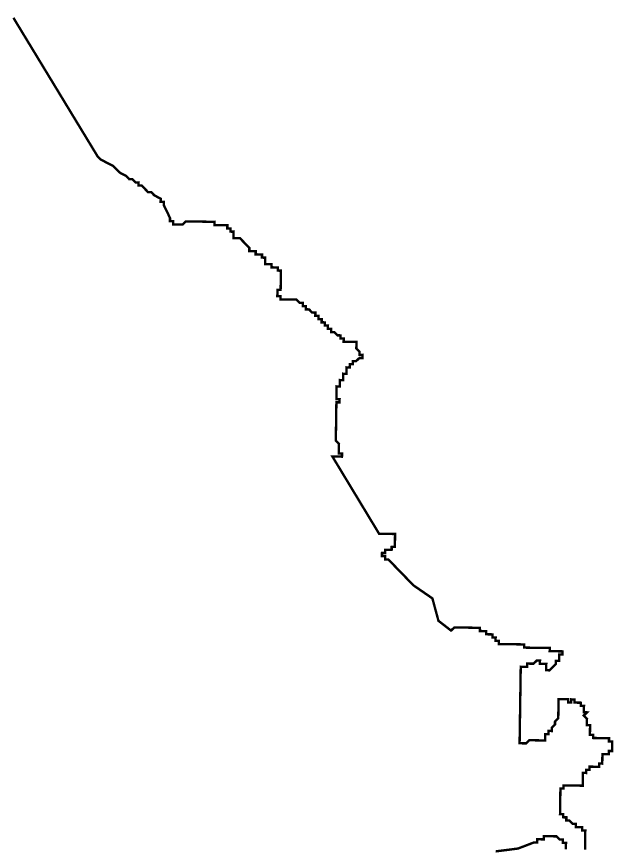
# Model space of a CAD drawing. Header units: metres. Extents: x 257673 to 289848, y 2129691 to 2228029.
# Drawn here: x 273040 to 273784, y 2145399 to 2146434 of the extents above; entities that cross this region are included whole.
import ezdxf

# ---------------------------------------------------------------- set-up
doc = ezdxf.new("R2010")
doc.units = ezdxf.units.M
doc.header["$MEASUREMENT"] = 0
doc.layers.add('HAZARDS LINE', color=1, linetype='Continuous')

msp = doc.modelspace()

# ---------------------------------------------------------------- linework, layer by layer
at = {"layer": 'HAZARDS LINE', "lineweight": 18}
for points in [[(273748.45546578, 2145395.97191679, 2.981731365412403, 2.981731365412403, 0), (273748.5144573911, 2145399.947452421, 2.981731365412403, 2.981731365412403, 0), (273748.5734490021, 2145403.922988052, 2.981731365412403, 2.981731365412403, 0), (273748.632441835, 2145407.898606176, 2.981731365412403, 2.981731365412403, 0), (273748.691433446, 2145411.874141808, 2.981731365412403, 2.981731365412403, 0), (273748.750425057, 2145415.8496772, 2.981731365412403, 2.981731365412403, 0), (273748.8094166978, 2145419.825212593, 2.981731365412403, 2.981731365412403, 0), (273744.834543751, 2145419.88419425, 2.981731365412403, 2.981731365412403, 0), (273744.893535362, 2145423.859729881, 2.981731365412403, 2.981731365412403, 0), (273740.9185795946, 2145423.918712969, 2.981731365412403, 2.981731365412403, 0), (273736.9437066479, 2145423.977694626, 2.981731365412403, 2.981731365412403, 0), (273737.0026982589, 2145427.953230019, 2.981731365412403, 2.981731365412403, 0), (273733.027825342, 2145428.012211914, 2.981731365412403, 2.981731365412403, 0), (273729.1118611856, 2145432.046730394, 2.981731365412403, 2.981731365412403, 0), (273725.1369882686, 2145432.105712052, 2.981731365412403, 2.981731365412403, 0), (273725.1959798796, 2145436.081247683, 2.981731365412403, 2.981731365412403, 0), (273721.2210241421, 2145436.14023077, 2.981731365412403, 2.981731365412403, 0), (273721.2800157531, 2145440.115765925, 2.981731365412403, 2.981731365412403, 0), (273717.3051428063, 2145440.174747582, 2.981731365412403, 2.981731365412403, 0), (273717.3641344173, 2145444.150283213, 2.981731365412403, 2.981731365412403, 0), (273717.4231260283, 2145448.125818844, 2.981731365412403, 2.981731365412403, 0), (273717.4821176393, 2145452.101354237, 2.981731365412403, 2.981731365412403, 0), (273717.5411092503, 2145456.076889629, 2.981731365412403, 2.981731365412403, 0), (273717.6001008613, 2145460.052425261, 2.981731365412403, 2.981731365412403, 0), (273717.6590924723, 2145464.027960653, 2.981731365412403, 2.981731365412403, 0), (273717.7180840833, 2145468.003496046, 2.981731365412403, 2.981731365412403, 0), (273717.7770756944, 2145471.979031439, 2.981731365412403, 2.981731365412403, 0), (273721.7519486411, 2145471.920049782, 2.981731365412403, 2.981731365412403, 0), (273721.8109402521, 2145475.895585413, 2.981731365412403, 2.981731365412403, 0), (273725.7858959897, 2145475.836602326, 2.981731365412403, 2.981731365412403, 0), (273729.7607689066, 2145475.777620669, 2.981731365412403, 2.981731365412403, 0), (273733.735724674, 2145475.718637581, 2.981731365412403, 2.981731365412403, 0), (273737.710597591, 2145475.659655686, 2.981731365412403, 2.981731365412403, 0), (273741.6854705377, 2145475.600674029, 2.981731365412403, 2.981731365412403, 0), (273745.6604263051, 2145475.541690941, 2.981731365412403, 2.981731365412403, 0), (273745.7194179161, 2145479.517226334, 2.981731365412403, 2.981731365412403, 0), (273745.7784095271, 2145483.492761726, 2.981731365412403, 2.981731365412403, 0), (273745.8374011381, 2145487.468297358, 2.981731365412403, 2.981731365412403, 0), (273745.8963927491, 2145491.443832989, 2.981731365412403, 2.981731365412403, 0), (273749.8712656958, 2145491.384851332, 2.981731365412403, 2.981731365412403, 0), (273749.9302573068, 2145495.360386486, 2.981731365412403, 2.981731365412403, 0), (273753.9052130444, 2145495.301403399, 2.981731365412403, 2.981731365412403, 0), (273753.9642046554, 2145499.27693903, 2.981731365412403, 2.981731365412403, 0), (273757.9390776022, 2145499.217957373, 2.981731365412403, 2.981731365412403, 0), (273761.9139505489, 2145499.158975477, 2.981731365412403, 2.981731365412403, 0), (273765.8889062567, 2145499.09999239, 2.981731365412403, 2.981731365412403, 0), (273765.9478978677, 2145503.075527783, 2.981731365412403, 2.981731365412403, 0), (273769.9227708144, 2145503.016546126, 2.981731365412403, 2.981731365412403, 0), (273769.9817624255, 2145506.992081518, 2.981731365412403, 2.981731365412403, 0), (273770.0407540365, 2145510.967617149, 2.981731365412403, 2.981731365412403, 0), (273770.0997456475, 2145514.943152542, 2.981731365412403, 2.981731365412403, 0), (273774.0747014447, 2145514.884169455, 2.981731365412403, 2.981731365412403, 0), (273778.0495743318, 2145514.825187798, 2.981731365412403, 2.981731365412403, 0), (273778.1085659428, 2145518.80072319, 2.981731365412403, 2.981731365412403, 0), (273782.0834388895, 2145518.741741295, 2.981731365412403, 2.981731365412403, 0), (273782.1424305303, 2145522.717276926, 2.981731365412403, 2.981731365412403, 0), (273782.2014221413, 2145526.692812319, 2.981731365412403, 2.981731365412403, 0), (273782.2604137523, 2145530.66834795, 2.981731365412403, 2.981731365412403, 0), (273778.2855408056, 2145530.727329846, 2.981731365412403, 2.981731365412403, 0), (273778.3445324166, 2145534.702865, 2.981731365412403, 2.981731365412403, 0), (273774.3696594997, 2145534.761846657, 2.981731365412403, 2.981731365412403, 0), (273770.3947037323, 2145534.820829744, 2.981731365412403, 2.981731365412403, 0), (273766.4198307855, 2145534.879811401, 2.981731365412403, 2.981731365412403, 0), (273762.4448750778, 2145534.938794489, 2.981731365412403, 2.981731365412403, 0), (273758.470002131, 2145534.997776384, 2.981731365412403, 2.981731365412403, 0), (273758.528993742, 2145538.973312016, 2.981731365412403, 2.981731365412403, 0), (273754.5541207953, 2145539.032293673, 2.981731365412403, 2.981731365412403, 0), (273754.6131124063, 2145543.007829304, 2.981731365412403, 2.981731365412403, 0), (273754.6721040173, 2145546.983364458, 2.981731365412403, 2.981731365412403, 0), (273754.7310956283, 2145550.958900089, 2.981731365412403, 2.981731365412403, 0), (273750.7561398907, 2145551.017883177, 2.981731365412403, 2.981731365412403, 0), (273750.8151315017, 2145554.993418808, 2.981731365412403, 2.981731365412403, 0), (273750.8741231127, 2145558.968953962, 2.981731365412403, 2.981731365412403, 0), (273746.958241777, 2145563.003471251, 2.981731365412403, 2.981731365412403, 0), (273750.9921063347, 2145566.920024986, 2.981731365412403, 2.981731365412403, 0), (273747.017233388, 2145566.979006643, 2.981731365412403, 2.981731365412403, 0), (273747.076224999, 2145570.954542275, 2.981731365412403, 2.981731365412403, 0), (273747.13521661, 2145574.930077667, 2.981731365412403, 2.981731365412403, 0), (273743.1602608426, 2145574.989060755, 2.981731365412403, 2.981731365412403, 0), (273743.2192524536, 2145578.964596148, 2.981731365412403, 2.981731365412403, 0), (273739.2443795069, 2145579.023577805, 2.981731365412403, 2.981731365412403, 0), (273735.2695065899, 2145579.0825597, 2.981731365412403, 2.981731365412403, 0), (273735.3284982009, 2145583.058095331, 2.981731365412403, 2.981731365412403, 0), (273731.3535424335, 2145583.117078419, 2.981731365412403, 2.981731365412403, 0), (273731.2945508225, 2145579.141542788, 2.981731365412403, 2.981731365412403, 0), (273727.3196779056, 2145579.200524445, 2.981731365412403, 2.981731365412403, 0), (273727.3786695166, 2145583.176060076, 2.981731365412403, 2.981731365412403, 0), (273723.403713779, 2145583.235043163, 2.981731365412403, 2.981731365412403, 0), (273719.4288408323, 2145583.29402482, 2.981731365412403, 2.981731365412403, 0), (273715.4539678855, 2145583.353006716, 2.981731365412403, 2.981731365412403, 0), (273715.3949762745, 2145579.377471085, 2.981731365412403, 2.981731365412403, 0), (273715.3359846635, 2145575.401935692, 2.981731365412403, 2.981731365412403, 0), (273715.2769930525, 2145571.426400299, 2.981731365412403, 2.981731365412403, 0), (273715.2180014415, 2145567.450864668, 2.981731365412403, 2.981731365412403, 0), (273715.1590098305, 2145563.475329275, 2.981731365412403, 2.981731365412403, 0), (273715.1000182195, 2145559.499793644, 2.981731365412403, 2.981731365412403, 0), (273711.0660708709, 2145555.583241577, 2.981731365412403, 2.981731365412403, 0), (273711.0070792599, 2145551.607705946, 2.981731365412403, 2.981731365412403, 0), (273706.9732147022, 2145547.691151972, 2.981731365412403, 2.981731365412403, 0), (273706.9142230912, 2145543.715616818, 2.981731365412403, 2.981731365412403, 0), (273702.9392673238, 2145543.774599905, 2.981731365412403, 2.981731365412403, 0), (273702.8802757128, 2145539.799064274, 2.981731365412403, 2.981731365412403, 0), (273698.9054027958, 2145539.858045931, 2.981731365412403, 2.981731365412403, 0), (273698.8464111848, 2145535.8825103, 2.981731365412403, 2.981731365412403, 0), (273698.7874195738, 2145531.906975145, 2.981731365412403, 2.981731365412403, 0), (273694.8125466271, 2145531.965957041, 2.981731365412403, 2.981731365412403, 0), (273690.8375908597, 2145532.02493989, 2.981731365412403, 2.981731365412403, 0), (273686.8627179725, 2145532.083921785, 2.981731365412403, 2.981731365412403, 0), (273682.8877622052, 2145532.142904873, 2.981731365412403, 2.981731365412403, 0), (273678.9128892584, 2145532.20188653, 2.981731365412403, 2.981731365412403, 0), (273674.8790247007, 2145528.285332794, 2.981731365412403, 2.981731365412403, 0), (273670.9040689631, 2145528.344315643, 2.981731365412403, 2.981731365412403, 0), (273666.9291960163, 2145528.403297539, 2.981731365412403, 2.981731365412403, 0), (273667.6960869594, 2145580.085258598, 2.981731365412403, 2.981731365412403, 0), (273668.3449947102, 2145623.816148872, 2.981731365412403, 2.981731365412403, 0), (273672.319867657, 2145623.757166977, 2.981731365412403, 2.981731365412403, 0), (273676.2948233946, 2145623.698184128, 2.981731365412403, 2.981731365412403, 0), (273676.3538150056, 2145627.673719521, 2.981731365412403, 2.981731365412403, 0), (273680.3286879523, 2145627.614737625, 2.981731365412403, 2.981731365412403, 0), (273684.303560899, 2145627.555755968, 2.981731365412403, 2.981731365412403, 0), (273688.3375082774, 2145631.472308273, 2.981731365412403, 2.981731365412403, 0), (273692.3123811646, 2145631.413326378, 2.981731365412403, 2.981731365412403, 0), (273692.2533895536, 2145627.437790985, 2.981731365412403, 2.981731365412403, 0), (273696.228345321, 2145627.378808136, 2.981731365412403, 2.981731365412403, 0), (273700.2032182677, 2145627.319826241, 2.981731365412403, 2.981731365412403, 0), (273700.1442266567, 2145623.344290848, 2.981731365412403, 2.981731365412403, 0), (273700.0852350159, 2145619.368755455, 2.981731365412403, 2.981731365412403, 0), (273704.0601079626, 2145619.309773798, 2.981731365412403, 2.981731365412403, 0), (273708.094055341, 2145623.226326103, 2.981731365412403, 2.981731365412403, 0), (273712.1279198988, 2145627.142879839, 2.981731365412403, 2.981731365412403, 0), (273712.1869115098, 2145631.118415232, 2.981731365412403, 2.981731365412403, 0), (273716.1618672474, 2145631.059432144, 2.981731365412403, 2.981731365412403, 0), (273716.2208588584, 2145635.034967775, 2.981731365412403, 2.981731365412403, 0), (273716.2798504694, 2145639.010503168, 2.981731365412403, 2.981731365412403, 0), (273720.2547234161, 2145638.951521273, 2.981731365412403, 2.981731365412403, 0), (273720.3137150271, 2145642.927056666, 2.981731365412403, 2.981731365412403, 0), (273716.3388420804, 2145642.986038561, 2.981731365412403, 2.981731365412403, 0), (273712.3638863428, 2145643.045021649, 2.981731365412403, 2.981731365412403, 0), (273708.3890133961, 2145643.104003306, 2.981731365412403, 2.981731365412403, 0), (273704.4140576287, 2145643.162986393, 2.981731365412403, 2.981731365412403, 0), (273704.4730492397, 2145647.138522024, 2.981731365412403, 2.981731365412403, 0), (273700.4981763227, 2145647.197503681, 2.981731365412403, 2.981731365412403, 0), (273696.523303376, 2145647.256485577, 2.981731365412403, 2.981731365412403, 0), (273692.5483476086, 2145647.315468426, 2.981731365412403, 2.981731365412403, 0), (273688.5734747215, 2145647.374450321, 2.981731365412403, 2.981731365412403, 0), (273684.5985189541, 2145647.433433409, 2.981731365412403, 2.981731365412403, 0), (273680.6236460073, 2145647.492415066, 2.981731365412403, 2.981731365412403, 0), (273676.6487730606, 2145647.551396961, 2.981731365412403, 2.981731365412403, 0), (273672.673817323, 2145647.61037981, 2.981731365412403, 2.981731365412403, 0), (273672.732808934, 2145651.585915442, 2.981731365412403, 2.981731365412403, 0), (273668.7579359873, 2145651.644897337, 2.981731365412403, 2.981731365412403, 0), (273664.7829802199, 2145651.703880425, 2.981731365412403, 2.981731365412403, 0), (273660.8081073029, 2145651.762862082, 2.981731365412403, 2.981731365412403, 0), (273656.8332343562, 2145651.821843977, 2.981731365412403, 2.981731365412403, 0), (273652.8582786186, 2145651.880826826, 2.981731365412403, 2.981731365412403, 0), (273648.8834057017, 2145651.939808722, 2.981731365412403, 2.981731365412403, 0), (273644.9084499343, 2145651.998791571, 2.981731365412403, 2.981731365412403, 0), (273640.9335769875, 2145652.057773466, 2.981731365412403, 2.981731365412403, 0), (273640.9925685985, 2145656.033308621, 2.981731365412403, 2.981731365412403, 0), (273637.0176956518, 2145656.092290516, 2.981731365412403, 2.981731365412403, 0), (273637.0766872628, 2145660.067826147, 2.981731365412403, 2.981731365412403, 0), (273633.1017315252, 2145660.126808996, 2.981731365412403, 2.981731365412403, 0), (273633.1607231362, 2145664.102344389, 2.981731365412403, 2.981731365412403, 0), (273629.1858501895, 2145664.161326285, 2.981731365412403, 2.981731365412403, 0), (273625.2108944221, 2145664.220309134, 2.981731365412403, 2.981731365412403, 0), (273625.2698860331, 2145668.195844526, 2.981731365412403, 2.981731365412403, 0), (273621.2950131161, 2145668.254826422, 2.981731365412403, 2.981731365412403, 0), (273617.3201401992, 2145668.313808079, 2.981731365412403, 2.981731365412403, 0), (273617.3791318102, 2145672.28934371, 2.981731365412403, 2.981731365412403, 0), (273613.4041760428, 2145672.348326798, 2.981731365412403, 2.981731365412403, 0), (273609.4293031259, 2145672.407308693, 2.981731365412403, 2.981731365412403, 0), (273605.4543473585, 2145672.466291542, 2.981731365412403, 2.981731365412403, 0), (273601.4794744118, 2145672.525273438, 2.981731365412403, 2.981731365412403, 0), (273597.504601465, 2145672.584255095, 2.981731365412403, 2.981731365412403, 0), (273593.5296457274, 2145672.643238182, 2.981731365412403, 2.981731365412403, 0), (273589.5547727807, 2145672.702220078, 2.981731365412403, 2.981731365412403, 0), (273585.5798170431, 2145672.761202927, 2.981731365412403, 2.981731365412403, 0), (273581.5459525152, 2145668.844649191, 2.981731365412403, 2.981731365412403, 0), (273565.8232699497, 2145681.007185097, 2.981731365412403, 2.981731365412403, 0), (273558.2864666148, 2145708.953979845, 2.981731365412403, 2.981731365412403, 0), (273534.6729470058, 2145725.210016127, 2.981731365412403, 2.981731365412403, 0), (273503.3456479473, 2145757.48615777, 2.981731365412403, 2.981731365412403, 0), (273499.3707750006, 2145757.545139666, 2.981731365412403, 2.981731365412403, 0), (273499.4297666116, 2145761.520675297, 2.981731365412403, 2.981731365412403, 0), (273495.454810874, 2145761.579658384, 2.981731365412403, 2.981731365412403, 0), (273495.513802485, 2145765.555193539, 2.981731365412403, 2.981731365412403, 0), (273499.4887582226, 2145765.496210451, 2.981731365412403, 2.981731365412403, 0), (273499.5477498336, 2145769.471746082, 2.981731365412403, 2.981731365412403, 0), (273503.5226227804, 2145769.412764187, 2.981731365412403, 2.981731365412403, 0), (273507.4975785477, 2145769.353781338, 2.981731365412403, 2.981731365412403, 0), (273507.5565701587, 2145773.329316731, 2.981731365412403, 2.981731365412403, 0), (273511.5314430459, 2145773.270334835, 2.981731365412403, 2.981731365412403, 0), (273511.5904346569, 2145777.245870466, 2.981731365412403, 2.981731365412403, 0), (273511.6494262679, 2145781.221405859, 2.981731365412403, 2.981731365412403, 0), (273511.7084178789, 2145785.196941252, 2.981731365412403, 2.981731365412403, 0), (273511.7674095197, 2145789.172476883, 2.981731365412403, 2.981731365412403, 0), (273507.7925366326, 2145789.231458778, 2.981731365412403, 2.981731365412403, 0), (273503.8175808354, 2145789.290441628, 2.981731365412403, 2.981731365412403, 0), (273499.8427078886, 2145789.349423523, 2.981731365412403, 2.981731365412403, 0), (273495.867752151, 2145789.408406611, 2.981731365412403, 2.981731365412403, 0), (273491.8928792043, 2145789.467388268, 2.981731365412403, 2.981731365412403, 0), (273433.6850869818, 2145885.764973517, 2.981731365412403, 2.981731365412403, 0), (273437.6599598689, 2145885.705991621, 2.981731365412403, 2.981731365412403, 0), (273441.6349156363, 2145885.647008772, 2.981731365412403, 2.981731365412403, 0), (273445.6097885831, 2145885.588026877, 2.981731365412403, 2.981731365412403, 0), (273445.6687801941, 2145889.563562269, 2.981731365412403, 2.981731365412403, 0), (273441.6939072473, 2145889.622544165, 2.981731365412403, 2.981731365412403, 0), (273441.7528988881, 2145893.598079796, 2.981731365412403, 2.981731365412403, 0), (273441.8118904991, 2145897.573615189, 2.981731365412403, 2.981731365412403, 0), (273441.8708821101, 2145901.549150581, 2.981731365412403, 2.981731365412403, 0), (273437.9549179538, 2145905.583669062, 2.981731365412403, 2.981731365412403, 0), (273438.0139095648, 2145909.559204693, 2.981731365412403, 2.981731365412403, 0), (273438.0729011758, 2145913.534739847, 2.981731365412403, 2.981731365412403, 0), (273438.1318927868, 2145917.510275478, 2.981731365412403, 2.981731365412403, 0), (273438.1908843978, 2145921.485810871, 2.981731365412403, 2.981731365412403, 0), (273438.2498760088, 2145925.461346264, 2.981731365412403, 2.981731365412403, 0), (273438.3088676198, 2145929.436881895, 2.981731365412403, 2.981731365412403, 0), (273438.3678592308, 2145933.412417288, 2.981731365412403, 2.981731365412403, 0), (273438.4268508418, 2145937.387952681, 2.981731365412403, 2.981731365412403, 0), (273438.4858424528, 2145941.363488312, 2.981731365412403, 2.981731365412403, 0), (273438.5448340638, 2145945.339023705, 2.981731365412403, 2.981731365412403, 0), (273438.6038256748, 2145949.314559336, 2.981731365412403, 2.981731365412403, 0), (273438.6628172858, 2145953.29009449, 2.981731365412403, 2.981731365412403, 0), (273442.6377730532, 2145953.231111641, 2.981731365412403, 2.981731365412403, 0), (273442.6967646642, 2145957.206647272, 2.981731365412403, 2.981731365412403, 0), (273438.7218088968, 2145957.265630121, 2.981731365412403, 2.981731365412403, 0), (273438.7808005078, 2145961.241165753, 2.981731365412403, 2.981731365412403, 0), (273438.8397921188, 2145965.216700907, 2.981731365412403, 2.981731365412403, 0), (273438.8987849517, 2145969.192319269, 2.981731365412403, 2.981731365412403, 0), (273438.9577765627, 2145973.1678549, 2.981731365412403, 2.981731365412403, 0), (273442.9327323599, 2145973.108872051, 2.981731365412403, 2.981731365412403, 0), (273442.9917239709, 2145977.084407444, 2.981731365412403, 2.981731365412403, 0), (273443.0507155819, 2145981.059942837, 2.981731365412403, 2.981731365412403, 0), (273447.0255885287, 2145981.000960941, 2.981731365412403, 2.981731365412403, 0), (273447.0845801397, 2145984.976496334, 2.981731365412403, 2.981731365412403, 0), (273447.1435717507, 2145988.952031965, 2.981731365412403, 2.981731365412403, 0), (273451.1185274883, 2145988.893048878, 2.981731365412403, 2.981731365412403, 0), (273451.1775190993, 2145992.868584509, 2.981731365412403, 2.981731365412403, 0), (273451.2365107103, 2145996.844119663, 2.981731365412403, 2.981731365412403, 0), (273455.211383657, 2145996.785138006, 2.981731365412403, 2.981731365412403, 0), (273455.270375268, 2146000.760673638, 2.981731365412403, 2.981731365412403, 0), (273459.2452482147, 2146000.701691742, 2.981731365412403, 2.981731365412403, 0), (273459.3042398258, 2146004.677227373, 2.981731365412403, 2.981731365412403, 0), (273463.2791955633, 2146004.618244524, 2.981731365412403, 2.981731365412403, 0), (273467.3130601211, 2146008.534797783, 2.981731365412403, 2.981731365412403, 0), (273471.2880158885, 2146008.475814934, 2.981731365412403, 2.981731365412403, 0), (273471.3470074995, 2146012.451350565, 2.981731365412403, 2.981731365412403, 0), (273467.3720517321, 2146012.510333414, 2.981731365412403, 2.981731365412403, 0), (273467.4310433431, 2146016.485869045, 2.981731365412403, 2.981731365412403, 0), (273463.5151620074, 2146020.520386095, 2.981731365412403, 2.981731365412403, 0), (273463.5741536184, 2146024.495921726, 2.981731365412403, 2.981731365412403, 0), (273463.6331452294, 2146028.471457119, 2.981731365412403, 2.981731365412403, 0), (273459.6581894918, 2146028.530439968, 2.981731365412403, 2.981731365412403, 0), (273455.683316545, 2146028.589421864, 2.981731365412403, 2.981731365412403, 0), (273451.7084435983, 2146028.648403521, 2.981731365412403, 2.981731365412403, 0), (273447.7334878607, 2146028.707386608, 2.981731365412403, 2.981731365412403, 0), (273447.7924794717, 2146032.682922239, 2.981731365412403, 2.981731365412403, 0), (273443.817606525, 2146032.741904135, 2.981731365412403, 2.981731365412403, 0), (273443.876598136, 2146036.717439528, 2.981731365412403, 2.981731365412403, 0), (273439.9016423686, 2146036.776422377, 2.981731365412403, 2.981731365412403, 0), (273435.9857610925, 2146040.810939665, 2.981731365412403, 2.981731365412403, 0), (273432.0108881457, 2146040.869921322, 2.981731365412403, 2.981731365412403, 0), (273432.0698797567, 2146044.845456953, 2.981731365412403, 2.981731365412403, 0), (273428.0949239893, 2146044.904440041, 2.981731365412403, 2.981731365412403, 0), (273428.1539156003, 2146048.879975195, 2.981731365412403, 2.981731365412403, 0), (273424.1790426536, 2146048.93895709, 2.981731365412403, 2.981731365412403, 0), (273424.2380342646, 2146052.914492722, 2.981731365412403, 2.981731365412403, 0), (273420.263078527, 2146052.973475571, 2.981731365412403, 2.981731365412403, 0), (273420.322070138, 2146056.949011202, 2.981731365412403, 2.981731365412403, 0), (273416.3471971913, 2146057.007993097, 2.981731365412403, 2.981731365412403, 0), (273416.4061888023, 2146060.983528252, 2.981731365412403, 2.981731365412403, 0), (273412.4313158555, 2146061.042509909, 2.981731365412403, 2.981731365412403, 0), (273412.4903074665, 2146065.01804554, 2.981731365412403, 2.981731365412403, 0), (273408.5153517289, 2146065.077028628, 2.981731365412403, 2.981731365412403, 0), (273404.5994704528, 2146069.111545916, 2.981731365412403, 2.981731365412403, 0), (273400.6245146556, 2146069.170529003, 2.981731365412403, 2.981731365412403, 0), (273400.6835062964, 2146073.146064396, 2.981731365412403, 2.981731365412403, 0), (273396.7086333795, 2146073.205046291, 2.981731365412403, 2.981731365412403, 0), (273396.7676249905, 2146077.180581684, 2.981731365412403, 2.981731365412403, 0), (273392.7927520438, 2146077.239563341, 2.981731365412403, 2.981731365412403, 0), (273388.8767878874, 2146081.274081822, 2.981731365412403, 2.981731365412403, 0), (273384.9019149406, 2146081.333063479, 2.981731365412403, 2.981731365412403, 0), (273380.926959203, 2146081.392046566, 2.981731365412403, 2.981731365412403, 0), (273376.9520862563, 2146081.451028462, 2.981731365412403, 2.981731365412403, 0), (273372.9772133096, 2146081.510010119, 2.981731365412403, 2.981731365412403, 0), (273369.002257572, 2146081.568993206, 2.981731365412403, 2.981731365412403, 0), (273369.061249183, 2146085.544528837, 2.981731365412403, 2.981731365412403, 0), (273365.086376266, 2146085.603510494, 2.981731365412403, 2.981731365412403, 0), (273365.145367877, 2146089.579045887, 2.981731365412403, 2.981731365412403, 0), (273365.204359488, 2146093.55458128, 2.981731365412403, 2.981731365412403, 0), (273369.179232405, 2146093.495599623, 2.981731365412403, 2.981731365412403, 0), (273369.238224016, 2146097.471135254, 2.981731365412403, 2.981731365412403, 0), (273369.297215627, 2146101.446670647, 2.981731365412403, 2.981731365412403, 0), (273369.356207238, 2146105.42220604, 2.981731365412403, 2.981731365412403, 0), (273369.415198849, 2146109.397741671, 2.981731365412403, 2.981731365412403, 0), (273369.47419046, 2146113.373277302, 2.981731365412403, 2.981731365412403, 0), (273369.533182071, 2146117.348812456, 2.981731365412403, 2.981731365412403, 0), (273365.5583091541, 2146117.407794113, 2.981731365412403, 2.981731365412403, 0), (273365.6173007651, 2146121.383329744, 2.981731365412403, 2.981731365412403, 0), (273361.6423449977, 2146121.442312832, 2.981731365412403, 2.981731365412403, 0), (273357.6674720807, 2146121.501294489, 2.981731365412403, 2.981731365412403, 0), (273357.7264636917, 2146125.476829882, 2.981731365412403, 2.981731365412403, 0), (273353.751590745, 2146125.535811777, 2.981731365412403, 2.981731365412403, 0), (273349.7766349776, 2146125.594794865, 2.981731365412403, 2.981731365412403, 0), (273349.8356265886, 2146129.570330258, 2.981731365412403, 2.981731365412403, 0), (273349.8946181996, 2146133.545865889, 2.981731365412403, 2.981731365412403, 0), (273345.9197452529, 2146133.604847546, 2.981731365412403, 2.981731365412403, 0), (273345.9787368639, 2146137.580382938, 2.981731365412403, 2.981731365412403, 0), (273342.0037811263, 2146137.639366026, 2.981731365412403, 2.981731365412403, 0), (273338.0289081795, 2146137.698347683, 2.981731365412403, 2.981731365412403, 0), (273338.0878997906, 2146141.673883076, 2.981731365412403, 2.981731365412403, 0), (273334.1130268438, 2146141.732864971, 2.981731365412403, 2.981731365412403, 0), (273330.138071136, 2146141.791848059, 2.981731365412403, 2.981731365412403, 0), (273330.197062747, 2146145.767383452, 2.981731365412403, 2.981731365412403, 0), (273326.2811814113, 2146149.80190074, 2.981731365412403, 2.981731365412403, 0), (273322.3652172847, 2146153.836419459, 2.981731365412403, 2.981731365412403, 0), (273318.449335949, 2146157.87093627, 2.981731365412403, 2.981731365412403, 0), (273314.4744630022, 2146157.929918165, 2.981731365412403, 2.981731365412403, 0), (273310.4995072348, 2146157.988901014, 2.981731365412403, 2.981731365412403, 0), (273310.5584988458, 2146161.964436646, 2.981731365412403, 2.981731365412403, 0), (273310.6174904866, 2146165.939972277, 2.981731365412403, 2.981731365412403, 0), (273306.6426175399, 2146165.998954172, 2.981731365412403, 2.981731365412403, 0), (273306.7016091509, 2146169.974489327, 2.981731365412403, 2.981731365412403, 0), (273302.7266533835, 2146170.033472414, 2.981731365412403, 2.981731365412403, 0), (273302.7856450243, 2146174.009008045, 2.981731365412403, 2.981731365412403, 0), (273298.8107720776, 2146174.067989702, 2.981731365412403, 2.981731365412403, 0), (273294.8358991905, 2146174.126971598, 2.981731365412403, 2.981731365412403, 0), (273290.8609433933, 2146174.185954447, 2.981731365412403, 2.981731365412403, 0), (273286.8860704465, 2146174.244936342, 2.981731365412403, 2.981731365412403, 0), (273286.9450620873, 2146178.220471735, 2.981731365412403, 2.981731365412403, 0), (273282.9701063497, 2146178.279454823, 2.981731365412403, 2.981731365412403, 0), (273278.995233403, 2146178.33843648, 2.981731365412403, 2.981731365412403, 0), (273275.0203604563, 2146178.397418375, 2.981731365412403, 2.981731365412403, 0), (273271.0454046889, 2146178.456401224, 2.981731365412403, 2.981731365412403, 0), (273267.0705317719, 2146178.51538312, 2.981731365412403, 2.981731365412403, 0), (273263.0956588252, 2146178.574364777, 2.981731365412403, 2.981731365412403, 0), (273259.1207030578, 2146178.633347864, 2.981731365412403, 2.981731365412403, 0), (273255.1458301707, 2146178.69232976, 2.981731365412403, 2.981731365412403, 0), (273251.1708744033, 2146178.751312609, 2.981731365412403, 2.981731365412403, 0), (273247.1370098157, 2146174.834759112, 2.981731365412403, 2.981731365412403, 0), (273243.162136869, 2146174.893740769, 2.981731365412403, 2.981731365412403, 0), (273239.1871811314, 2146174.952723856, 2.981731365412403, 2.981731365412403, 0), (273235.2123081847, 2146175.011705513, 2.981731365412403, 2.981731365412403, 0), (273235.2712998255, 2146178.987240906, 2.981731365412403, 2.981731365412403, 0), (273231.2963440581, 2146179.046223993, 2.981731365412403, 2.981731365412403, 0), (273231.3553356691, 2146183.021759386, 2.981731365412403, 2.981731365412403, 0), (273223.6415562792, 2146199.041864987, 2.981731365412403, 2.981731365412403, 0), (273223.7005478902, 2146203.017400379, 2.981731365412403, 2.981731365412403, 0), (273219.7255921228, 2146203.076383467, 2.981731365412403, 2.981731365412403, 0), (273219.7845837338, 2146207.051919098, 2.981731365412403, 2.981731365412403, 0), (273211.8937466605, 2146211.145418997, 2.981731365412403, 2.981731365412403, 0), (273207.9778653248, 2146215.179936524, 2.981731365412403, 2.981731365412403, 0), (273204.002992378, 2146215.238918181, 2.981731365412403, 2.981731365412403, 0), (273200.0870282514, 2146219.273436899, 2.981731365412403, 2.981731365412403, 0), (273196.1711469157, 2146223.307953711, 2.981731365412403, 2.981731365412403, 0), (273192.1961911781, 2146223.366936798, 2.981731365412403, 2.981731365412403, 0), (273192.2551827891, 2146227.342472429, 2.981731365412403, 2.981731365412403, 0), (273188.2803098424, 2146227.401454086, 2.981731365412403, 2.981731365412403, 0), (273184.3644285364, 2146231.435971613, 2.981731365412403, 2.981731365412403, 0), (273180.3894727989, 2146231.494954701, 2.981731365412403, 2.981731365412403, 0), (273176.4735914631, 2146235.52947175, 2.981731365412403, 2.981731365412403, 0), (273168.58275436, 2146239.622971888, 2.981731365412403, 2.981731365412403, 0), (273164.6668730541, 2146243.657489176, 2.981731365412403, 2.981731365412403, 0), (273160.7509088977, 2146247.692007895, 2.981731365412403, 2.981731365412403, 0), (273152.8600730462, 2146251.785591002, 2.981731365412403, 2.981731365412403, 0), (273144.9693188234, 2146255.879089708, 2.981731365412403, 2.981731365412403, 0), (273141.0533546968, 2146259.913608189, 2.981731365412403, 2.981731365412403, 0), (273036.2675137384, 2146432.454155083, 2.981731365412403, 2.981731365412403, 0)], [(273637.099120961, 2145393.64788496, 2.981731365412403, 2.981731365412403, 0), (273664.9824715717, 2145397.210543985, 2.981731365412403, 2.981731365412403, 0), (273684.9749851389, 2145404.866703863, 2.981731365412403, 2.981731365412403, 0), (273688.9498580261, 2145404.807721968, 2.981731365412403, 2.981731365412403, 0), (273689.0088508888, 2145408.783340092, 2.981731365412403, 2.981731365412403, 0), (273692.9838066263, 2145408.724357243, 2.981731365412403, 2.981731365412403, 0), (273696.9586795731, 2145408.665375347, 2.981731365412403, 2.981731365412403, 0), (273697.0176711841, 2145412.640910978, 2.981731365412403, 2.981731365412403, 0), (273700.9925441308, 2145412.581929321, 2.981731365412403, 2.981731365412403, 0), (273704.9674998684, 2145412.522946234, 2.981731365412403, 2.981731365412403, 0), (273708.9423728152, 2145412.463964577, 2.981731365412403, 2.981731365412403, 0), (273712.9173285528, 2145412.404981489, 2.981731365412403, 2.981731365412403, 0), (273716.8332098885, 2145408.370463963, 2.981731365412403, 2.981731365412403, 0), (273720.8080828352, 2145408.311482306, 2.981731365412403, 2.981731365412403, 0), (273720.7490900023, 2145404.335864182, 2.981731365412403, 2.981731365412403, 0), (273724.7240457399, 2145404.276881094, 2.981731365412403, 2.981731365412403, 0), (273724.6650541289, 2145400.301345463, 2.981731365412403, 2.981731365412403, 0), (273724.6060625179, 2145396.325809832, 2.981731365412403, 2.981731365412403, 0)]]:
    msp.add_lwpolyline(points, format="xyseb", dxfattribs=at)

doc.saveas('drawing.dxf')
